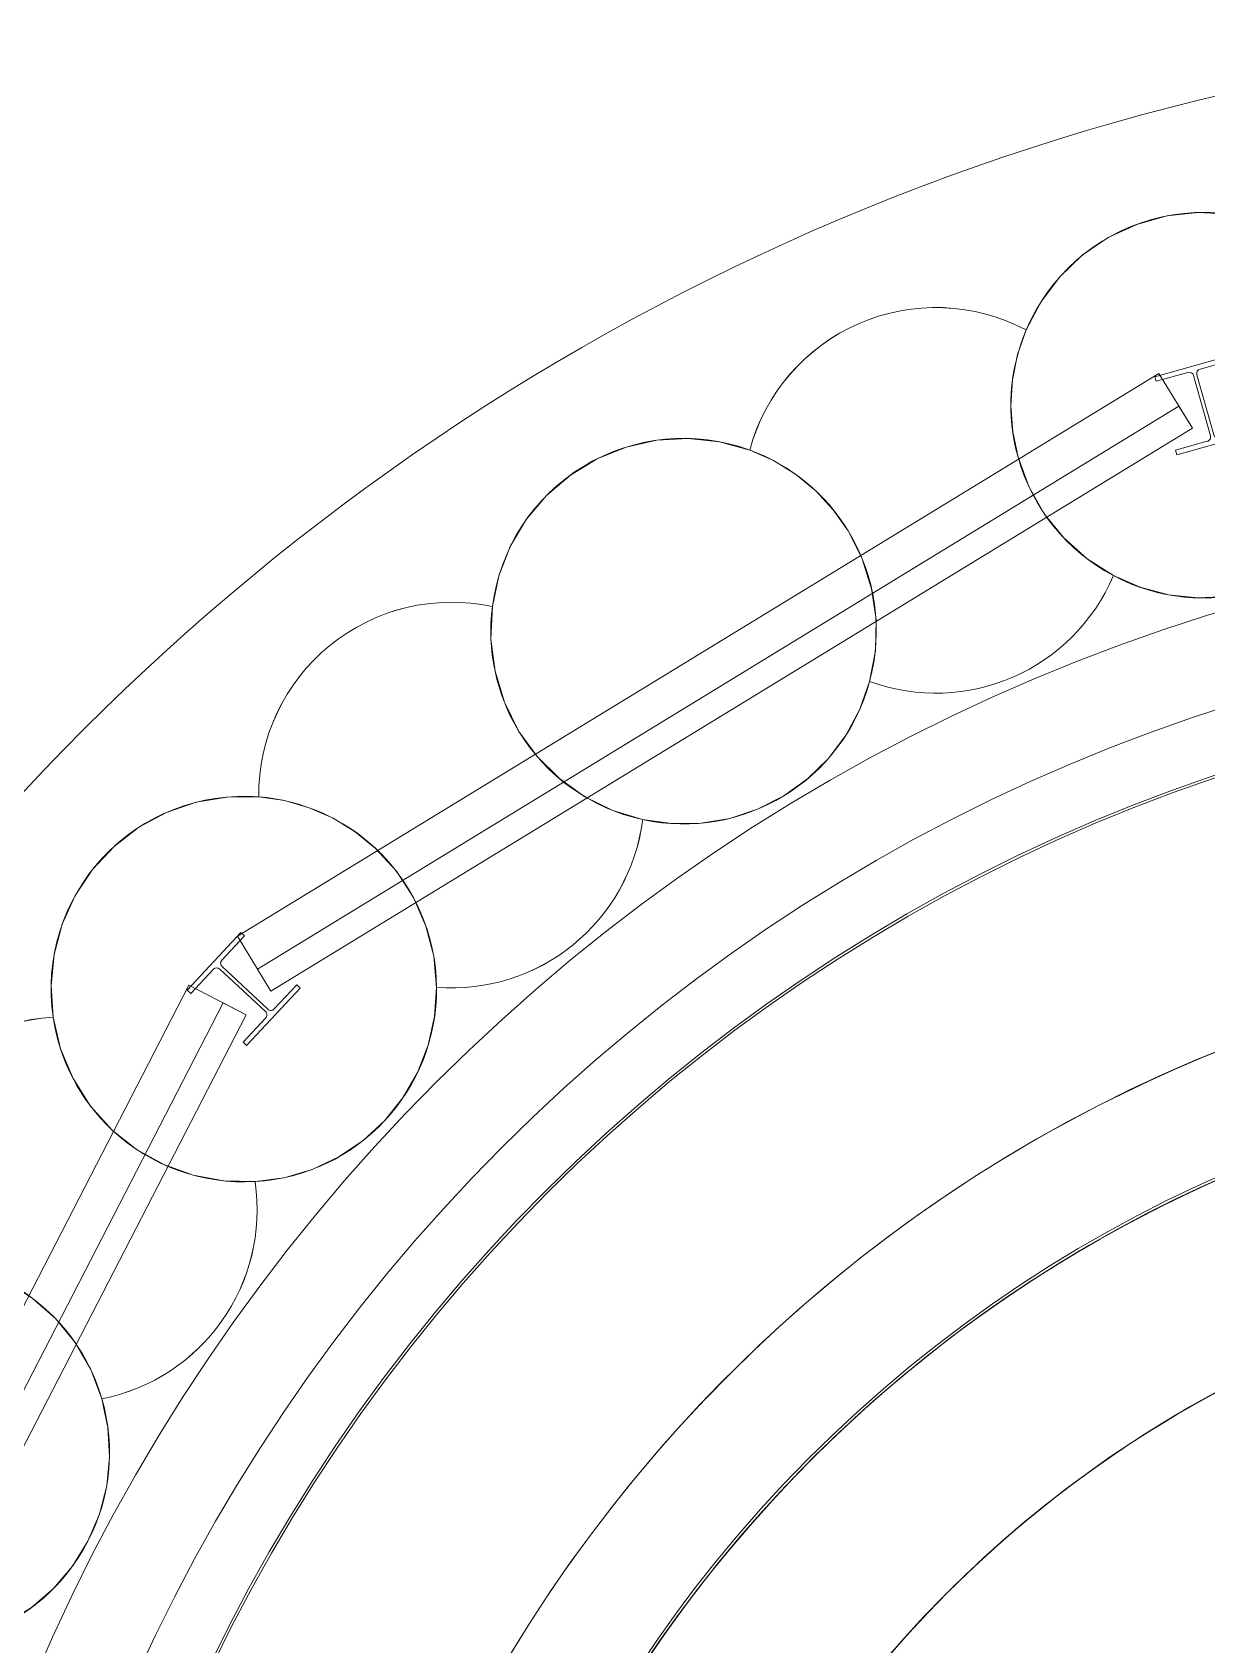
# Model space of a CAD drawing. Header units: metres. Extents: x 1753726 to 1755216, y 5920592 to 5921703.
# Drawn here: x 1755113.95 to 1755116.234, y 5921385.543 to 5921388.679 of the extents above; entities that cross this region are included whole.
import ezdxf

# ---------------------------------------------------------------- set-up
doc = ezdxf.new("R2010")
doc.units = ezdxf.units.M
for name, color, linetype, lineweight in [('A-FLOR-____-OTLN', 9, 'Continuous', 9), ('A-WALL-____-OTLN', 2, 'Continuous', 9), ('S-BEAM-____-OTLN', 7, 'Continuous', 9), ('S-FNDN-____-OTLN', 7, 'Continuous', 9)]:
    doc.layers.add(name, color=color, linetype=linetype, lineweight=lineweight)

# ---------------------------------------------------------------- blocks, each defined once
blk = doc.blocks.new('Arup_Beam_Steel I Section_UC_AU2 - 150UC30-4262441-X-ARUP-GL-HERNE_BAY_ALIGNMENT')
at = {"layer": 'S-BEAM-____-OTLN'}
for p, q in [((1755114.3556, 5921386.9277), (1755114.2511, 5921386.8159)), ((1755114.2511, 5921386.8159), (1755114.3556, 5921386.9277)), ((1755114.3185, 5921386.8743), (1755114.3624, 5921386.9213)), ((1755114.3624, 5921386.9213), (1755114.3185, 5921386.8743)), ((1755114.3624, 5921386.9213), (1755114.3556, 5921386.9277)), ((1755114.3556, 5921386.9277), (1755114.3624, 5921386.9213)), ((1755114.258, 5921386.8095), (1755114.3019, 5921386.8565)), ((1755114.3019, 5921386.8565), (1755114.258, 5921386.8095)), ((1755114.3145, 5921386.8569), (1755114.4032, 5921386.7741)), ((1755114.4032, 5921386.7741), (1755114.3145, 5921386.8569)), ((1755114.4077, 5921386.7789), (1755114.319, 5921386.8617)), ((1755114.319, 5921386.8617), (1755114.4077, 5921386.7789)), ((1755114.4642, 5921386.8263), (1755114.4203, 5921386.7793)), ((1755114.4203, 5921386.7793), (1755114.4642, 5921386.8263)), ((1755114.471, 5921386.8199), (1755114.4642, 5921386.8263)), ((1755114.4642, 5921386.8263), (1755114.471, 5921386.8199)), ((1755114.2511, 5921386.8159), (1755114.258, 5921386.8095)), ((1755114.258, 5921386.8095), (1755114.2511, 5921386.8159)), ((1755114.3666, 5921386.7081), (1755114.471, 5921386.8199)), ((1755114.471, 5921386.8199), (1755114.3666, 5921386.7081)), ((1755114.4036, 5921386.7615), (1755114.3597, 5921386.7145)), ((1755114.3597, 5921386.7145), (1755114.4036, 5921386.7615)), ((1755114.3597, 5921386.7145), (1755114.3666, 5921386.7081)), ((1755114.3666, 5921386.7081), (1755114.3597, 5921386.7145))]:
    blk.add_line(p, q, dxfattribs=at)
for centre, major_axis, start_param, end_param in [((1755114.3084, 5921386.8504), (0.00847, 0.00272), 0.508471, 2.079267), ((1755114.3084, 5921386.8504), (0.00847, 0.00272), 0.508471, 2.079267), ((1755114.325, 5921386.8682), (0.00713, 0.00533), 1.748746, 3.319542), ((1755114.325, 5921386.8682), (0.00713, 0.00533), 1.748746, 3.319542), ((1755114.3971, 5921386.7676), (-0.00828, 0.00327), 2.765967, 4.336764), ((1755114.3971, 5921386.7676), (-0.00828, 0.00327), 2.765967, 4.336764), ((1755114.4138, 5921386.7854), (0.00327, 0.00828), 2.765967, 4.336764), ((1755114.4138, 5921386.7854), (0.00327, 0.00828), 2.765967, 4.336764)]:
    blk.add_ellipse(centre, major_axis=major_axis, ratio=1, start_param=start_param, end_param=end_param, dxfattribs=at)
blk = doc.blocks.new('Arup_Beam_Steel I Section_UC_AU2 - 150UC30-4262510-X-ARUP-GL-HERNE_BAY_ALIGNMENT')
at = {"layer": 'S-BEAM-____-OTLN'}
for p, q in [((1755116.2806, 5921388.0501), (1755116.1333, 5921388.0088)), ((1755116.1333, 5921388.0088), (1755116.2806, 5921388.0501)), ((1755116.2832, 5921388.041), (1755116.2806, 5921388.0501)), ((1755116.2806, 5921388.0501), (1755116.2832, 5921388.041)), ((1755116.1358, 5921387.9998), (1755116.1978, 5921388.0171)), ((1755116.1978, 5921388.0171), (1755116.1358, 5921387.9998)), ((1755116.2213, 5921388.0237), (1755116.2832, 5921388.041)), ((1755116.2832, 5921388.041), (1755116.2213, 5921388.0237)), ((1755116.1333, 5921388.0088), (1755116.1358, 5921387.9998)), ((1755116.1358, 5921387.9998), (1755116.1333, 5921388.0088)), ((1755116.2087, 5921388.0109), (1755116.2415, 5921387.894)), ((1755116.2415, 5921387.894), (1755116.2087, 5921388.0109)), ((1755116.2478, 5921387.8958), (1755116.2151, 5921388.0127)), ((1755116.2151, 5921388.0127), (1755116.2478, 5921387.8958)), ((1755116.1759, 5921387.8567), (1755116.3233, 5921387.8979)), ((1755116.3233, 5921387.8979), (1755116.1759, 5921387.8567)), ((1755116.3207, 5921387.907), (1755116.2588, 5921387.8896)), ((1755116.2588, 5921387.8896), (1755116.3207, 5921387.907)), ((1755116.3233, 5921387.8979), (1755116.3207, 5921387.907)), ((1755116.3207, 5921387.907), (1755116.3233, 5921387.8979)), ((1755116.2353, 5921387.8831), (1755116.1734, 5921387.8657)), ((1755116.1734, 5921387.8657), (1755116.2353, 5921387.8831)), ((1755116.1734, 5921387.8657), (1755116.1759, 5921387.8567)), ((1755116.1759, 5921387.8567), (1755116.1734, 5921387.8657))]:
    blk.add_line(p, q, dxfattribs=at)
for centre, major_axis, start_param, end_param in [((1755116.2002, 5921388.0085), (0.00477, 0.00751), 5.551804, 7.1226), ((1755116.2002, 5921388.0085), (0.00477, 0.00751), 5.551804, 7.1226), ((1755116.2237, 5921388.0151), (0.00486, 0.00745), 0.851041, 2.421837), ((1755116.2237, 5921388.0151), (0.00486, 0.00745), 0.851041, 2.421837), ((1755116.2329, 5921387.8916), (0.00486, 0.00745), 3.992633, 5.56343), ((1755116.2329, 5921387.8916), (0.00486, 0.00745), 3.992633, 5.56343), ((1755116.2564, 5921387.8982), (0.00486, 0.00745), 2.421837, 3.992633), ((1755116.2564, 5921387.8982), (0.00486, 0.00745), 2.421837, 3.992633)]:
    blk.add_ellipse(centre, major_axis=major_axis, ratio=1, start_param=start_param, end_param=end_param, dxfattribs=at)
blk = doc.blocks.new('308492-ARUP-STTW-MOD-0200_rvt-1-X-ARUP-GL-HERNE_BAY_ALIGNMENT')
at = {"layer": 'A-WALL-____-OTLN'}
for p, q in [((1755114.3489, 5921386.9208), (1755116.1412, 5921388.0152)), ((1755116.1412, 5921388.0152), (1755114.3489, 5921386.9208)), ((1755116.1412, 5921388.0152), (1755116.2063, 5921387.9085)), ((1755116.1412, 5921388.0152), (1755116.2063, 5921387.9085)), ((1755114.388, 5921386.8568), (1755116.1803, 5921387.9512)), ((1755116.1803, 5921387.9512), (1755114.388, 5921386.8568)), ((1755116.1803, 5921387.9512), (1755116.2063, 5921387.9085)), ((1755116.1803, 5921387.9512), (1755116.2063, 5921387.9085)), ((1755114.414, 5921386.8141), (1755116.2063, 5921387.9085)), ((1755116.2063, 5921387.9085), (1755114.414, 5921386.8141)), ((1755114.414, 5921386.8141), (1755116.2063, 5921387.9085)), ((1755116.2063, 5921387.9085), (1755114.414, 5921386.8141)), ((1755114.414, 5921386.8141), (1755114.3489, 5921386.9208)), ((1755114.3489, 5921386.9208), (1755114.414, 5921386.8141)), ((1755114.414, 5921386.8141), (1755114.388, 5921386.8568)), ((1755114.388, 5921386.8568), (1755114.414, 5921386.8141)), ((1755113.2918, 5921384.9592), (1755114.2545, 5921386.8255)), ((1755114.2545, 5921386.8255), (1755113.2918, 5921384.9592)), ((1755114.2545, 5921386.8255), (1755114.3656, 5921386.7682)), ((1755114.2545, 5921386.8255), (1755114.3656, 5921386.7682)), ((1755113.3584, 5921384.9248), (1755114.3212, 5921386.7911)), ((1755114.3212, 5921386.7911), (1755113.3584, 5921384.9248)), ((1755113.4029, 5921384.9019), (1755114.3656, 5921386.7682)), ((1755114.3656, 5921386.7682), (1755113.4029, 5921384.9019)), ((1755113.4029, 5921384.9019), (1755114.3656, 5921386.7682)), ((1755114.3656, 5921386.7682), (1755113.4029, 5921384.9019)), ((1755114.3212, 5921386.7911), (1755114.3656, 5921386.7682)), ((1755114.3212, 5921386.7911), (1755114.3656, 5921386.7682))]:
    blk.add_line(p, q, dxfattribs=at)
at = {"layer": 'S-BEAM-____-OTLN'}
for radius in [3.655, 3.655, 3.655, 3.655, 3.355, 3.355, 3.355, 3.355]:
    blk.add_arc((1755117.321, 5921384.0536), radius, 0, 180, dxfattribs=at)
at = {"layer": 'S-FNDN-____-OTLN', "flags": 128}
for points in [[(1755115.883, 5921388.0996), (1755115.9113, 5921388.1538), (1755115.9481, 5921388.2026), (1755115.9922, 5921388.2448), (1755116.0427, 5921388.2792), (1755116.098, 5921388.305), (1755116.1568, 5921388.3215), (1755116.2176, 5921388.3282), (1755116.2786, 5921388.325), (1755116.3382, 5921388.3119), (1755116.395, 5921388.2893), (1755116.4473, 5921388.2578)], [(1755116.4473, 5921388.2578), (1755116.395, 5921388.2893), (1755116.3382, 5921388.3119), (1755116.2786, 5921388.325), (1755116.2176, 5921388.3282), (1755116.1568, 5921388.3215), (1755116.098, 5921388.305), (1755116.0427, 5921388.2792), (1755115.9922, 5921388.2448), (1755115.9481, 5921388.2026), (1755115.9113, 5921388.1538), (1755115.883, 5921388.0996)], [(1755115.8672, 5921387.8522), (1755115.8569, 5921387.9017), (1755115.8533, 5921387.952), (1755115.8565, 5921388.0024), (1755115.8665, 5921388.0519), (1755115.883, 5921388.0996)], [(1755115.883, 5921388.0996), (1755115.8665, 5921388.0519), (1755115.8565, 5921388.0024), (1755115.8533, 5921387.952), (1755115.8569, 5921387.9017), (1755115.8672, 5921387.8522)], [(1755114.8447, 5921387.5617), (1755114.8574, 5921387.6214), (1755114.8796, 5921387.6783), (1755114.9107, 5921387.7309), (1755114.95, 5921387.7776), (1755114.9964, 5921387.8174), (1755115.0486, 5921387.8492), (1755115.1052, 5921387.872), (1755115.1648, 5921387.8854), (1755115.2258, 5921387.8888), (1755115.2865, 5921387.8824), (1755115.3454, 5921387.8661)], [(1755115.3454, 5921387.8661), (1755115.2865, 5921387.8824), (1755115.2258, 5921387.8888), (1755115.1648, 5921387.8854), (1755115.1052, 5921387.872), (1755115.0486, 5921387.8492), (1755114.9964, 5921387.8174), (1755114.95, 5921387.7776), (1755114.9107, 5921387.7309), (1755114.8796, 5921387.6783), (1755114.8574, 5921387.6214), (1755114.8447, 5921387.5617)], [(1755115.3454, 5921387.8661), (1755115.3916, 5921387.8457), (1755115.4346, 5921387.8191), (1755115.4736, 5921387.7871), (1755115.5079, 5921387.7501), (1755115.5371, 5921387.7088)], [(1755115.5371, 5921387.7088), (1755115.5079, 5921387.7501), (1755115.4736, 5921387.7871), (1755115.4346, 5921387.8191), (1755115.3916, 5921387.8457), (1755115.3454, 5921387.8661)], [(1755116.0528, 5921387.622), (1755116.0016, 5921387.6547), (1755115.9563, 5921387.6952), (1755115.9182, 5921387.7424), (1755115.8883, 5921387.7952), (1755115.8672, 5921387.8522)], [(1755115.8672, 5921387.8522), (1755115.8883, 5921387.7952), (1755115.9182, 5921387.7424), (1755115.9563, 5921387.6952), (1755116.0016, 5921387.6547), (1755116.0528, 5921387.622)], [(1755116.5504, 5921387.7614), (1755116.5176, 5921387.7148), (1755116.4782, 5921387.6738), (1755116.4329, 5921387.6391), (1755116.383, 5921387.6118), (1755116.3295, 5921387.5923), (1755116.2736, 5921387.5811), (1755116.2167, 5921387.5786), (1755116.1601, 5921387.5846), (1755116.105, 5921387.5992), (1755116.0528, 5921387.622)], [(1755116.0528, 5921387.622), (1755116.105, 5921387.5992), (1755116.1601, 5921387.5846), (1755116.2167, 5921387.5786), (1755116.2736, 5921387.5811), (1755116.3295, 5921387.5923), (1755116.383, 5921387.6118), (1755116.4329, 5921387.6391), (1755116.4782, 5921387.6738), (1755116.5176, 5921387.7148), (1755116.5504, 5921387.7614)], [(1755115.5371, 5921387.7088), (1755115.5643, 5921387.6545), (1755115.5824, 5921387.5966), (1755115.591, 5921387.5365), (1755115.5897, 5921387.4757), (1755115.5786, 5921387.416)], [(1755115.5786, 5921387.416), (1755115.5897, 5921387.4757), (1755115.591, 5921387.5365), (1755115.5824, 5921387.5966), (1755115.5643, 5921387.6545), (1755115.5371, 5921387.7088)], [(1755114.8962, 5921387.3191), (1755114.8681, 5921387.3756), (1755114.8498, 5921387.436), (1755114.842, 5921387.4986), (1755114.8447, 5921387.5617)], [(1755114.8447, 5921387.5617), (1755114.842, 5921387.4986), (1755114.8498, 5921387.436), (1755114.8681, 5921387.3756), (1755114.8962, 5921387.3191)], [(1755115.5786, 5921387.416), (1755115.5596, 5921387.3623), (1755115.5327, 5921387.3121), (1755115.4985, 5921387.2666), (1755115.4578, 5921387.2268), (1755115.4115, 5921387.1935), (1755115.3607, 5921387.1677), (1755115.3066, 5921387.1499), (1755115.2504, 5921387.1405), (1755115.1935, 5921387.1397), (1755115.137, 5921387.1475)], [(1755115.137, 5921387.1475), (1755115.1935, 5921387.1397), (1755115.2504, 5921387.1405), (1755115.3066, 5921387.1499), (1755115.3607, 5921387.1677), (1755115.4115, 5921387.1935), (1755115.4578, 5921387.2268), (1755115.4985, 5921387.2666), (1755115.5327, 5921387.3121), (1755115.5596, 5921387.3623), (1755115.5786, 5921387.416)], [(1755115.137, 5921387.1475), (1755115.0789, 5921387.1652), (1755115.0245, 5921387.192), (1755114.975, 5921387.2272), (1755114.9319, 5921387.27), (1755114.8962, 5921387.3191)], [(1755114.8962, 5921387.3191), (1755114.9319, 5921387.27), (1755114.975, 5921387.2272), (1755115.0245, 5921387.192), (1755115.0789, 5921387.1652), (1755115.137, 5921387.1475)], [(1755113.99, 5921386.7635), (1755113.9861, 5921386.8244), (1755113.9922, 5921386.8852), (1755114.008, 5921386.9442), (1755114.0332, 5921386.9999), (1755114.0671, 5921387.0507), (1755114.1088, 5921387.0953), (1755114.1572, 5921387.1326), (1755114.211, 5921387.1615), (1755114.2687, 5921387.1814), (1755114.329, 5921387.1915), (1755114.3901, 5921387.1918)], [(1755114.3901, 5921387.1918), (1755114.329, 5921387.1915), (1755114.2687, 5921387.1814), (1755114.211, 5921387.1615), (1755114.1572, 5921387.1326), (1755114.1088, 5921387.0953), (1755114.0671, 5921387.0507), (1755114.0332, 5921386.9999), (1755114.008, 5921386.9442), (1755113.9922, 5921386.8852), (1755113.9861, 5921386.8244), (1755113.99, 5921386.7635)], [(1755114.3901, 5921387.1918), (1755114.44, 5921387.1845), (1755114.4886, 5921387.1706), (1755114.5348, 5921387.1502), (1755114.5779, 5921387.1239), (1755114.617, 5921387.092)], [(1755114.617, 5921387.092), (1755114.5779, 5921387.1239), (1755114.5348, 5921387.1502), (1755114.4886, 5921387.1706), (1755114.44, 5921387.1845), (1755114.3901, 5921387.1918)], [(1755114.617, 5921387.092), (1755114.6579, 5921387.0471), (1755114.691, 5921386.9961), (1755114.7154, 5921386.9406), (1755114.7306, 5921386.8818), (1755114.7361, 5921386.8213)], [(1755114.7361, 5921386.8213), (1755114.7306, 5921386.8818), (1755114.7154, 5921386.9406), (1755114.691, 5921386.9961), (1755114.6579, 5921387.0471), (1755114.617, 5921387.092)], [(1755114.7361, 5921386.8213), (1755114.7322, 5921386.7644), (1755114.7199, 5921386.7088), (1755114.6992, 5921386.6557), (1755114.6707, 5921386.6064), (1755114.6351, 5921386.5619), (1755114.5932, 5921386.5234), (1755114.5459, 5921386.4916), (1755114.4944, 5921386.4674), (1755114.4397, 5921386.4512), (1755114.3833, 5921386.4436)], [(1755114.3833, 5921386.4436), (1755114.4397, 5921386.4512), (1755114.4944, 5921386.4674), (1755114.5459, 5921386.4916), (1755114.5932, 5921386.5234), (1755114.6351, 5921386.5619), (1755114.6707, 5921386.6064), (1755114.6992, 5921386.6557), (1755114.7199, 5921386.7088), (1755114.7322, 5921386.7644), (1755114.7361, 5921386.8213)], [(1755114.1051, 5921386.5438), (1755114.0628, 5921386.5906), (1755114.0289, 5921386.6439), (1755114.0044, 5921386.702), (1755113.99, 5921386.7635)], [(1755113.99, 5921386.7635), (1755114.0044, 5921386.702), (1755114.0289, 5921386.6439), (1755114.0628, 5921386.5906), (1755114.1051, 5921386.5438)], [(1755114.3833, 5921386.4436), (1755114.3226, 5921386.4449), (1755114.2629, 5921386.456), (1755114.2058, 5921386.4766), (1755114.1527, 5921386.5061), (1755114.1051, 5921386.5438)], [(1755114.1051, 5921386.5438), (1755114.1527, 5921386.5061), (1755114.2058, 5921386.4766), (1755114.2629, 5921386.456), (1755114.3226, 5921386.4449), (1755114.3833, 5921386.4436)], [(1755113.8976, 5921386.2498), (1755113.949, 5921386.2176), (1755113.9946, 5921386.1775), (1755114.0332, 5921386.1305), (1755114.0636, 5921386.078), (1755114.0852, 5921386.0212)], [(1755114.0852, 5921386.0212), (1755114.0636, 5921386.078), (1755114.0332, 5921386.1305), (1755113.9946, 5921386.1775), (1755113.949, 5921386.2176), (1755113.8976, 5921386.2498)], [(1755114.0852, 5921386.0212), (1755114.0969, 5921385.9655), (1755114.0999, 5921385.9086), (1755114.0944, 5921385.8519), (1755114.0803, 5921385.7967), (1755114.058, 5921385.7443), (1755114.028, 5921385.6959), (1755113.991, 5921385.6525), (1755113.9479, 5921385.6153), (1755113.8997, 5921385.585), (1755113.8474, 5921385.5624)], [(1755113.8474, 5921385.5624), (1755113.8997, 5921385.585), (1755113.9479, 5921385.6153), (1755113.991, 5921385.6525), (1755114.028, 5921385.6959), (1755114.058, 5921385.7443), (1755114.0803, 5921385.7967), (1755114.0944, 5921385.8519), (1755114.0999, 5921385.9086), (1755114.0969, 5921385.9655), (1755114.0852, 5921386.0212)]]:
    blk.add_lwpolyline(points, dxfattribs=at)
at = {"layer": 'S-FNDN-____-OTLN'}
for centre, radius, start, end in [((1755117.321, 5921384.0536), 4.625, 0, 180), ((1755117.321, 5921384.0536), 4.625, 0, 180), ((1755116.2283, 5921387.9534), 0.375, 54.2611, 157.0432), ((1755115.7074, 5921387.7683), 0.375, 62.0872, 164.8693), ((1755115.7074, 5921387.7683), 0.375, 62.0872, 164.8693), ((1755116.2283, 5921387.9534), 0.375, 157.0432, 195.6522), ((1755116.2283, 5921387.9534), 0.375, 157.0432, 195.6522), ((1755115.2166, 5921387.514), 0.375, 69.9133, 172.6954), ((1755115.2166, 5921387.514), 0.375, 69.9133, 172.6954), ((1755115.2166, 5921387.514), 0.375, 31.3043, 69.9133), ((1755115.2166, 5921387.514), 0.375, 31.3043, 69.9133), ((1755116.2283, 5921387.9534), 0.375, 195.6522, 242.0872), ((1755116.2283, 5921387.9534), 0.375, 195.6522, 242.0872), ((1755116.2283, 5921387.9534), 0.375, 242.0872, 329.2171), ((1755116.2283, 5921387.9534), 0.375, 242.0872, 329.2171), ((1755115.2166, 5921387.514), 0.375, 344.8693, 31.3043), ((1755115.2166, 5921387.514), 0.375, 344.8693, 31.3043), ((1755115.7074, 5921387.7683), 0.375, 249.9133, 337.0432), ((1755115.7074, 5921387.7683), 0.375, 249.9133, 337.0432), ((1755114.7651, 5921387.1952), 0.375, 77.7394, 180.5215), ((1755114.7651, 5921387.1952), 0.375, 77.7394, 180.5215), ((1755115.2166, 5921387.514), 0.375, 172.6954, 211.3043), ((1755115.2166, 5921387.514), 0.375, 172.6954, 211.3043), ((1755117.321, 5921384.0536), 3.475, 0, 180), ((1755117.321, 5921384.0536), 3.475, 0, 180), ((1755115.2166, 5921387.514), 0.375, 257.7394, 344.8693), ((1755115.2166, 5921387.514), 0.375, 257.7394, 344.8693), ((1755115.2166, 5921387.514), 0.375, 211.3043, 257.7394), ((1755115.2166, 5921387.514), 0.375, 211.3043, 257.7394), ((1755114.3611, 5921386.8179), 0.375, 46.9565, 85.5655), ((1755114.3611, 5921386.8179), 0.375, 46.9565, 85.5655), ((1755114.7651, 5921387.1952), 0.375, 265.5655, 352.6954), ((1755114.7651, 5921387.1952), 0.375, 265.5655, 352.6954), ((1755114.3611, 5921386.8179), 0.375, 0.5215, 46.9565), ((1755114.3611, 5921386.8179), 0.375, 0.5215, 46.9565), ((1755114.3611, 5921386.8179), 0.375, 273.3915, 0.5215), ((1755114.3611, 5921386.8179), 0.375, 273.3915, 0.5215), ((1755114.0122, 5921386.3891), 0.375, 93.3915, 196.1737), ((1755114.0122, 5921386.3891), 0.375, 93.3915, 196.1737), ((1755114.3611, 5921386.8179), 0.375, 188.3476, 226.9565), ((1755114.3611, 5921386.8179), 0.375, 226.9565, 273.3915), ((1755114.0122, 5921386.3891), 0.375, 281.2176, 8.3476), ((1755114.0122, 5921386.3891), 0.375, 281.2176, 8.3476), ((1755113.725, 5921385.9168), 0.375, 16.1737, 62.6087), ((1755113.725, 5921385.9168), 0.375, 16.1737, 62.6087), ((1755113.725, 5921385.9168), 0.375, 289.0437, 16.1737)]:
    blk.add_arc(centre, radius, start, end, dxfattribs=at)
for centre, major_axis, start_param, end_param in [((1755116.2283, 5921387.9534), (0.0706, 0.3683), 5.848815, 7.642702), ((1755115.7074, 5921387.7683), (0.0494, 0.3717), 5.928055, 7.721942), ((1755115.7074, 5921387.7683), (0.0494, 0.3717), 5.928055, 7.721942), ((1755115.7074, 5921387.7683), (0.375, 0), 4.36181, 5.882514), ((1755115.7074, 5921387.7683), (0.375, 0), 4.36181, 5.882514), ((1755114.7651, 5921387.1952), (-0.2353, 0.292), 5.390793, 7.184679), ((1755114.7651, 5921387.1952), (-0.2353, 0.292), 5.390793, 7.184679), ((1755114.3611, 5921386.8179), (0.374, 0.0273), 1.420553, 3.214439), ((1755114.3611, 5921386.8179), (0.3264, 0.1847), 0.978523, 2.77241), ((1755114.7651, 5921387.1952), (0.3043, 0.2192), 4.010782, 5.531486), ((1755114.7651, 5921387.1952), (0.3043, 0.2192), 4.010782, 5.531486), ((1755114.0122, 5921386.3891), (-0.3522, 0.1287), 5.121838, 6.915724), ((1755114.0122, 5921386.3891), (-0.3522, 0.1287), 5.121838, 6.915724), ((1755114.3611, 5921386.8179), (0, 0.375), 1.716489, 2.390342), ((1755114.3611, 5921386.8179), (0, 0.375), 2.390342, 3.200786), ((1755114.0122, 5921386.3891), (0.1438, 0.3463), 3.730882, 5.251586), ((1755114.0122, 5921386.3891), (0.1438, 0.3463), 3.730882, 5.251586), ((1755113.725, 5921385.9168), (-0.3522, 0.1287), 2.253427, 3.774131)]:
    blk.add_ellipse(centre, major_axis=major_axis, ratio=1, start_param=start_param, end_param=end_param, dxfattribs=at)
at = {"layer": 'S-BEAM-____-OTLN'}
for name in ['Arup_Beam_Steel I Section_UC_AU2 - 150UC30-4262510-X-ARUP-GL-HERNE_BAY_ALIGNMENT', 'Arup_Beam_Steel I Section_UC_AU2 - 150UC30-4262441-X-ARUP-GL-HERNE_BAY_ALIGNMENT']:
    blk.add_blockref(name, (0, 0), dxfattribs=at)
blk = doc.blocks.new('MH02 BENCHING - MH02 BENCHING-4564264-X-ARUP-GL-HERNE_BAY_ALIGNMENT')
at = {"layer": 'A-FLOR-____-OTLN'}
for start, end in [(0, 180), (100.0966, 178.6749)]:
    blk.add_arc((682.6362, 267.543), 2.25, start, end, dxfattribs=at)
blk.add_open_spline([(682.2417, 269.7582), (682.2422, 269.7407), (682.2432, 269.7146), (682.2452, 269.6797), (682.2476, 269.6448), (682.2506, 269.61), (682.2543, 269.5753), (682.2575, 269.5494), (682.2613, 269.5235), (682.2654, 269.4977), (682.2701, 269.4719), (682.2756, 269.4462), (682.2798, 269.427), (682.2824, 269.4142), (682.2842, 269.4057), (682.2874, 269.3909), (682.2911, 269.3741), (682.2944, 269.3572), (682.2964, 269.3444), (682.2981, 269.3315), (682.3001, 269.3141), (682.3019, 269.2923), (682.3028, 269.2662), (682.3024, 269.2402), (682.3011, 269.2141), (682.2993, 269.188), (682.2967, 269.162), (682.2937, 269.136), (682.2901, 269.1101), (682.2848, 269.0755), (682.2772, 269.0326), (682.2667, 268.9812), (682.2483, 268.9019), (682.2188, 268.7954), (682.1736, 268.6631), (682.1292, 268.5553), (682.0891, 268.4712), (682.062, 268.4196), (682.0418, 268.3842), (682.03, 268.3642), (682.0209, 268.3493), (682.0117, 268.3345), (682.0022, 268.3198), (681.9926, 268.3051), (681.9828, 268.2907), (681.9728, 268.2764), (681.9626, 268.2621), (681.9523, 268.248), (681.9418, 268.234), (681.9311, 268.2202), (681.9203, 268.2065), (681.9093, 268.1928), (681.8981, 268.1794), (681.8868, 268.1661), (681.8753, 268.1529), (681.8636, 268.1398), (681.8518, 268.127), (681.8399, 268.1142), (681.8278, 268.1016), (681.8155, 268.0891), (681.8031, 268.0768), (681.7906, 268.0646), (681.7779, 268.0526), (681.765, 268.0407), (681.7521, 268.029), (681.739, 268.0174), (681.7258, 268.006), (681.7124, 267.9947), (681.6944, 267.9799), (681.6716, 267.9617), (681.6345, 267.9335), (681.568, 267.8864), (681.4687, 267.8253), (681.3645, 267.7732), (681.2785, 267.7373), (681.2129, 267.7137), (681.1462, 267.6933), (681.0786, 267.676), (681.0104, 267.6616), (680.9417, 267.6497), (680.8727, 267.6401), (680.8035, 267.6323), (680.7341, 267.6257), (680.6646, 267.6199), (680.595, 267.6144), (680.5373, 267.61), (680.4909, 267.6061), (680.4446, 267.6018), (680.4099, 267.5979), (680.3868, 267.595)], degree=3, knots=[-1, -1, -1, -1, -0.984375, -0.976562, -0.96875, -0.953125, -0.945312, -0.9375, -0.929688, -0.921875, -0.914062, -0.90625, -0.898438, -0.896484, -0.894531, -0.890625, -0.882812, -0.878906, -0.875, -0.871094, -0.867188, -0.859375, -0.851562, -0.84375, -0.835938, -0.828125, -0.820312, -0.8125, -0.804688, -0.796875, -0.78125, -0.765625, -0.75, -0.708333, -0.666667, -0.625, -0.604167, -0.583333, -0.572917, -0.567708, -0.5625, -0.557292, -0.552083, -0.546875, -0.541667, -0.536458, -0.53125, -0.526042, -0.520833, -0.515625, -0.510417, -0.505208, -0.5, -0.494792, -0.489583, -0.484375, -0.479167, -0.473958, -0.46875, -0.463542, -0.458333, -0.453125, -0.447917, -0.442708, -0.4375, -0.432292, -0.427083, -0.421875, -0.416667, -0.40625, -0.395833, -0.375, -0.333333, -0.291667, -0.270833, -0.25, -0.229167, -0.208333, -0.1875, -0.166667, -0.145833, -0.125, -0.104167, -0.083333, -0.0625, -0.041667, -0.03125, -0.020833, 0, 0, 0, 0], dxfattribs=at)
blk = doc.blocks.new('308492-ARUP-STPW-MOD-1900_rvt-1-X-ARUP-GL-HERNE_BAY_ALIGNMENT')
at = {"layer": 'A-FLOR-____-OTLN'}
for radius, start, end in [(3.35, 0, 180), (3.35, 0, 180), (2.62, 47.938, 226.6677), (2.62, 47.938, 226.6677), (2.62, 227.9569, 46.5976), (2.62, 227.9569, 46.5976)]:
    blk.add_arc((1755117.321, 5921384.0536), radius, start, end, dxfattribs=at)
at = {"layer": 'A-WALL-____-OTLN'}
for radius, start, end in [(2.85, 0, 180), (2.85, 40.8, 180), (2.6252, 40.8, 220.8), (2.62, 40.8, 220.8), (2.62, 40.8, 220.8), (2.62, 40.8, 220.8), (2.62, 40.8, 220.8), (2.62, 40.8, 220.8), (2.62, 40.8, 220.8), (2.62, 40.8, 220.8), (2.62, 40.8, 220.8), (2.62, 40.8, 220.8), (2.62, 40.8, 220.8), (2.62, 40.8, 220.8), (2.62, 40.8, 220.8), (2.62, 40.8, 220.8), (2.62, 40.8, 220.8), (2.62, 88.6161, 220.8), (2.62, 40.8, 220.8), (2.62, 40.8, 220.8), (2.62, 88.6161, 220.8), (2.25, 0, 180), (2.25, 40.8, 220.8), (2.25, 40.8, 220.8), (2.25, 40.8, 220.8), (2.25, 40.8, 220.8), (2.25, 40.8, 220.8), (2.25, 40.8, 220.8), (2.25, 40.8, 220.8), (2.25, 40.8, 220.8), (2.25, 40.8, 220.8), (2.25, 40.8, 220.8), (2.25, 40.8, 220.8), (2.25, 40.8, 220.8), (2.25, 40.8, 220.8), (2.25, 40.8, 220.8), (2.25, 40.8, 220.8), (2.25, 88.5555, 220.8), (2.25, 40.8, 220.8), (2.25, 52.4582, 220.8), (2.25, 88.5555, 220.8), (2.6252, 220.8, 40.8), (2.62, 220.8, 40.8), (2.62, 220.8, 40.8), (2.62, 220.8, 40.8), (2.62, 220.8, 40.8), (2.62, 220.8, 40.8), (2.62, 220.8, 40.8), (2.62, 220.8, 40.8), (2.62, 220.8, 40.8), (2.62, 220.8, 40.8), (2.62, 220.8, 40.8), (2.62, 220.8, 40.8), (2.62, 220.8, 40.8), (2.62, 220.8, 40.8), (2.62, 220.8, 40.8), (2.62, 220.8, 40.8), (2.62, 220.8, 40.8), (2.62, 220.8, 40.8), (2.62, 220.8, 40.8)]:
    blk.add_arc((1755117.321, 5921384.0536), radius, start, end, dxfattribs=at)
at = {"layer": 'A-FLOR-____-OTLN'}
blk.add_blockref('MH02 BENCHING - MH02 BENCHING-4564264-X-ARUP-GL-HERNE_BAY_ALIGNMENT', (1754434.6848, 5921116.5106), dxfattribs=at)

msp = doc.modelspace()

# ---------------------------------------------------------------- block references
for name in ['308492-ARUP-STTW-MOD-0200_rvt-1-X-ARUP-GL-HERNE_BAY_ALIGNMENT', '308492-ARUP-STPW-MOD-1900_rvt-1-X-ARUP-GL-HERNE_BAY_ALIGNMENT']:
    msp.add_blockref(name, (0, 0))

doc.saveas('drawing.dxf')
